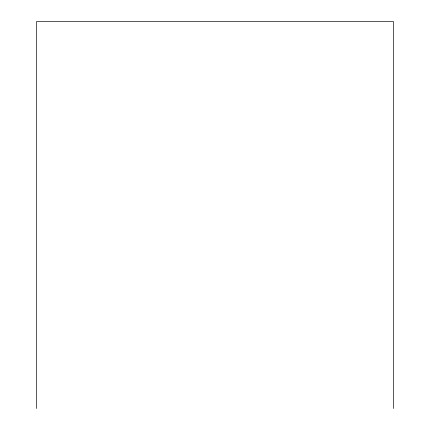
<?xml version="1.0" encoding="UTF-8"?>
<svg xmlns="http://www.w3.org/2000/svg" width="430" height="430" viewBox="0 0 430 430"><rect width="100%" height="100%" fill="white"/><g stroke="black" fill="none" stroke-linecap="round" stroke-linejoin="round"><path stroke-width="0.64" d="M393.428 408.5L393.428 21.5L36.572 21.5L36.572 408.5"/></g></svg>
